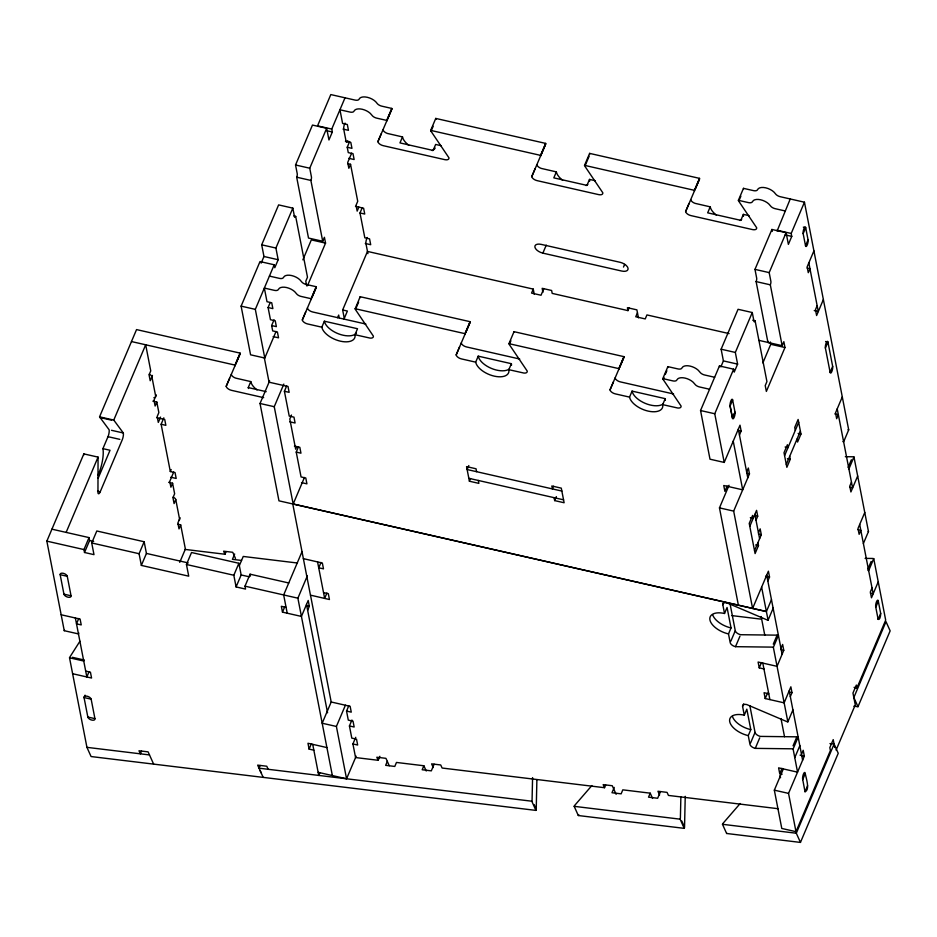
<?xml version="1.0" encoding="UTF-8"?>
<svg xmlns="http://www.w3.org/2000/svg" width="937" height="937" viewBox="0 0 937 937"><rect width="100%" height="100%" fill="white"/><g stroke="black" fill="none" stroke-linecap="round" stroke-linejoin="round"><path stroke-width="1.41" d="M532.579 777.593L532.075 800.046A5.072 3.795 -24.4 0 1 531.783 801.205L535.929 810.4L91.076 756.546L86.93 747.351L69.525 657.797A5.072 1.429 -77.2 0 1 70.041 656.778L79.926 641.248M535.929 810.4L536.034 810.107A5.107 3.818 -24.1 0 0 536.233 809.228L536.889 779.76M680.871 796.954L680.391 818.001A5.048 3.783 -24.2 0 1 680.11 819.161L684.244 828.355L578.316 815.53L574.17 806.335A5.072 3.807 -24.1 0 1 574.838 805.223L591.868 785.569M685.24 796.321L684.537 827.184A5.072 3.795 -24.4 0 1 684.244 828.355M78.813 632.99A5.06 1.417 -77.2 0 1 78.462 633.916L64.255 630.695L46.85 541.141L83.838 453.895L98.057 457.115L97.952 492.862A5.06 1.429 -77.2 0 0 100.212 491.796L122.208 439.91A5.06 1.429 -77.2 0 0 123.333 432.988L113.764 420.069L145.68 344.793L150.752 370.9L149.065 374.882L150.201 380.727L152.45 375.409M97.87 475.211A17.721 4.99 -77.2 0 0 102.918 448.647L108.001 436.677A5.06 1.429 -77.2 0 0 109.125 429.767L99.556 416.836L136.544 329.59L240.083 353.108A5.048 2.6 23 0 1 240.048 353.905L235.808 363.884M66.14 532.392L98.057 457.115M98.174 478.21L110.027 450.264L102.918 448.647M288.748 582.978L250.062 574.194L244.99 586.164L245.553 589.08L236.089 586.925L241.16 574.955L238.888 563.278L191.523 552.514L186.451 564.484L188.724 576.173L141.358 565.409L146.43 553.427L144.157 541.75L96.804 530.986L91.721 542.956L93.993 554.645L84.517 552.49L83.955 549.574L89.027 537.592L51.922 529.171M84.517 552.49L89.601 540.52L89.027 537.592M156.245 394.875L153.984 400.204L155.12 406.037L156.807 402.043L152.86 401.153M160.555 417.094L158.306 422.411L157.17 416.567L158.857 412.573L156.807 402.043M78.767 618.514L76.506 623.843L81.238 624.909L80.102 619.076L61.163 614.766M170.78 477.226L176.191 478.456L175.055 472.611L170.323 471.534L161.129 424.262L163.846 417.843M261.142 263.145L263.965 256.492L261.692 244.815L278.617 204.898L292.824 208.131L294.523 216.892A2.53 0.714 -77.2 0 0 295.659 216.353L307.488 277.2L305.79 281.194L306.704 285.867M307.488 285.703L325.549 243.116L324.413 237.284L322.715 241.277L308.507 238.045L296.678 177.198A2.53 0.714 -77.2 0 0 297.24 173.743L295.542 164.982L312.466 125.066L326.673 128.299L328.946 139.976L332.33 132L331.757 129.072L345.015 97.811M170.323 471.534L171.166 469.542M276.064 331.429L264.784 358.039L250.577 354.807L241.114 306.13L260.006 261.564L274.213 264.784L274.787 267.713L278.172 259.725L275.9 248.047L292.824 208.131M89.085 671.63L86.836 676.959L75.37 617.998M141.358 565.409L139.086 553.72L144.157 541.75M173.708 472.049L169.761 481.372L170.897 487.205L172.584 483.223L168.637 482.321M84.061 697.608A3.795 1.956 23 0 1 87.176 696.226A3.795 1.956 23 0 1 91.158 699.225L94.942 718.691A3.795 1.956 23 0 1 91.814 720.084A3.795 1.956 23 0 1 87.844 717.086L84.049 697.55L85.056 695.16M322.715 241.277L310.885 180.431A2.53 0.714 -77.2 0 0 311.447 176.976L309.749 168.215L326.673 128.299M264.784 358.039L255.321 309.362L274.213 264.784M175.769 499.585L174.083 503.579L172.947 497.734L174.633 493.752L172.584 483.223M234.964 365.875A5.048 2.6 23 0 0 235 365.09L240.083 353.108M263.684 397.663L231.498 390.342A5.06 2.612 23 0 1 226.192 386.349L229.577 378.361M274.061 319.81L271.636 325.549L276.368 326.626L275.232 320.782L270.453 319.704L268.087 307.535L270.207 302.546M180.115 517.728L177.866 523.045L179.002 528.89L180.689 524.896L178.053 524.298M348.728 158.306L354.139 159.536L353.003 153.691L348.271 152.614L347.229 147.261L349.665 141.522M248.492 388.515A17.721 9.147 23 0 1 248.246 387.59L250.788 381.593L235.702 378.126A5.06 2.612 23 0 1 231.275 374.378M302.874 259.854L311.33 239.895L325.549 243.116M351.656 153.129L347.709 162.452L348.845 168.285L350.543 164.303L347.697 163.647M179.74 562.364L185.385 549.059L180.689 524.896M771.479 599.61L766.407 611.58L278.957 500.827L260.029 403.484L269.622 380.867M311.084 299.489A5.06 2.612 23 0 0 311.119 298.704L316.202 286.722L306.212 284.45A5.06 2.612 23 0 1 302.182 282.412L299.735 279.648A10.12 5.224 23 0 0 284.532 276.192L282.986 278.055A5.06 2.612 23 0 1 279.413 278.371L269.423 276.099M386.676 121.201A5.072 2.612 23 0 0 386.712 120.404L391.795 108.434L381.804 106.162A5.06 2.612 23 0 1 376.955 103.199A10.12 5.224 23 0 0 367.269 97.284A10.12 5.224 23 0 0 359.094 99.146A5.06 2.612 23 0 1 355.006 100.072L330.808 94.578L317.549 125.851L331.757 129.072M465.783 332.459L470.011 322.48A5.072 2.612 23 0 0 470.046 321.684L360.171 296.713L355.146 308.905A5.013 2.588 23 0 0 355.451 309.573L373.359 336.102A5.06 2.612 23 0 1 370.045 338.093L354.982 334.72A17.721 9.147 23 0 1 340.389 341.173A17.721 9.147 23 0 1 321.824 327.189L307.617 323.956A5.06 2.612 23 0 1 302.311 319.962L305.696 311.974M541.375 154.16L545.615 144.181A5.036 2.6 23 0 0 545.65 143.396L435.764 118.425L430.68 130.395A5.072 2.612 23 0 0 431.043 131.285L448.952 157.814A5.06 2.612 23 0 1 444.782 159.653L383.21 145.668A5.06 2.612 23 0 1 377.904 141.674L381.289 133.686M311.927 297.498L316.167 287.518A5.06 2.612 23 0 0 316.202 286.722M387.52 119.21L391.76 109.231A5.072 2.612 23 0 0 391.795 108.434M304.443 477.448L293.164 504.059L274.248 406.705L283.829 384.088M358.859 207.136L357.173 211.118L356.037 205.285L357.723 201.291L350.543 164.303M289.685 421.779L295.096 423.009L293.972 417.164L289.228 416.087L284.403 391.268L286.663 385.939M365.289 243.479L370.701 244.709L369.565 238.876L364.821 237.799L359.995 212.968L362.256 207.651M141.487 751.158L140.351 753.817L138.969 750.76L148.105 751.861L153.633 764.112M184.917 549.398L224.974 554.247L226.04 551.752M321.824 327.189L324.366 321.204L357.524 328.735L354.982 334.72M382.987 129.693A5.06 2.612 23 0 0 387.414 133.452L402.5 136.919L399.958 142.904L433.117 150.447L435.646 144.45L441.339 145.75M291.489 415.021L289.802 419.003L295.659 449.186L296.795 446.527M234.672 554.013L232.411 559.342L241.547 560.443M337.554 317.725L338.69 315.066L339.206 317.713M344.359 318.732L342.649 309.971L367.48 251.421L533.247 289.1L534.219 294.101M236.089 586.925L233.817 575.248L238.888 563.278M239.263 565.831L243.245 556.449L297.439 563.02M344.008 319.025L347.393 311.049L342.649 309.971M355.978 308.32L358.625 302.089M431.043 131.285L433.163 126.296M301.515 482.614L306.926 483.843L305.79 478.011L301.058 476.933L296.233 452.102L298.493 446.785M292.766 503.954L310.452 595.147L329.449 599.528L328.313 593.683L323.581 592.606M302.019 551.694L283.665 594.948L287.214 613.208M307.641 610.303L309.327 606.309L308.203 600.465L301.433 616.429L282.482 612.13L284.743 606.801M332.354 775.555L297.884 598.181L307.324 575.892M321.016 562.458L318.756 567.787L323.488 568.864L322.351 563.02L303.354 558.639M326.919 593.051L324.659 598.38L317.561 561.872M260.181 765.494L259.034 768.188L531.783 801.205M464.939 334.45A5.072 2.612 23 0 0 464.975 333.654L470.046 321.684M540.532 156.163A5.036 2.6 23 0 0 540.567 155.366L545.65 143.396M508.838 369.682A17.721 9.147 23 0 1 494.244 376.135A17.721 9.147 23 0 1 475.68 362.15L461.472 358.918A5.06 2.612 23 0 1 456.167 354.924L459.552 346.936M695.231 189.122L699.471 179.143A5.072 2.612 23 0 0 699.506 178.358L589.619 153.387L584.536 165.357A5.048 2.6 23 0 0 584.899 166.247L602.807 192.776A5.06 2.612 23 0 1 598.638 194.615L537.065 180.63A5.06 2.612 23 0 1 531.759 176.636L535.144 168.648M313.848 750.186L309.105 749.108L311.365 743.779M331.218 701.942L322.187 723.235L336.395 726.456L346.561 778.788L318.147 772.334M475.68 362.15L478.221 356.154L511.379 363.697A17.721 9.147 23 0 1 511.473 365.325M536.842 164.654A5.06 2.612 23 0 0 541.27 168.414L556.355 171.881L553.814 177.866L586.972 185.397L589.502 179.412L595.194 180.712M336.395 726.456L345.425 705.174M319.88 772.756L318.744 775.414L312.712 744.341M351.937 720.014L349.431 725.941L354.163 727.018L353.026 721.185L348.295 720.108L346.538 711.066L348.787 705.748M542.863 253.131A7.59 3.924 23 0 1 534.898 247.134A7.59 3.924 23 0 1 541.153 244.37L620.095 262.301A7.59 3.924 23 0 1 628.048 268.298A7.59 3.924 23 0 1 621.793 271.062L542.863 253.131L546.248 245.143M511.379 363.697L508.838 369.682L523.9 373.055A5.06 2.612 23 0 0 527.215 371.064L509.306 344.535A5.072 2.612 23 0 1 508.943 343.656L514.026 331.675L623.901 356.646A5.048 2.6 23 0 1 623.866 357.43L619.638 367.409M509.833 343.282L510.888 340.787M585.426 164.994L589.127 156.268M533.247 289.1L531.56 293.082L541.036 295.237L543.847 288.584M468.816 465.548L467.13 469.542L561.86 491.058M379.883 756.3L378.185 760.294L355.568 757.553L352.921 743.955L355.744 737.302M478.303 480.447L478.866 483.375L469.402 481.22L470.526 478.561M346.561 778.788L356.154 756.171M387.344 761.348L385.657 765.33L394.782 766.443L396.48 762.449L423.875 765.763L426.241 771.01M623.492 267.068L624.616 264.41M423.875 765.763L422.177 769.757L431.313 770.858L434.136 764.205M553.509 486.244L552.385 488.915L551.811 485.987L561.286 488.142L564.121 502.747L554.657 500.592L554.083 497.676M542.933 292.309L542.16 288.327L551.624 290.482L552.198 293.398L627.977 310.615L629.102 307.957M554.657 500.592L556.344 496.598M637.453 312.771L635.754 316.765L645.23 318.92L646.928 314.926L729.103 333.595M618.795 369.412A5.048 2.6 23 0 0 618.83 368.616L623.901 356.646M694.387 191.125A5.072 2.612 23 0 0 694.422 190.328L699.506 178.358M714.65 377.26L704.659 374.999A5.06 2.612 23 0 1 700.63 372.949L698.182 370.185A10.12 5.224 23 0 0 682.991 366.73L681.433 368.592A5.06 2.612 23 0 1 677.861 368.909L667.87 366.636L662.799 378.607A5.036 2.6 23 0 0 663.162 379.497L681.07 406.026A5.06 2.612 23 0 1 677.756 408.017L662.693 404.643A17.721 9.147 23 0 1 648.099 411.097A17.721 9.147 23 0 1 629.535 397.112L615.328 393.88A5.06 2.612 23 0 1 610.022 389.886L613.407 381.898M842.937 441.643A5.06 2.612 23 0 0 843.628 441.831L848.699 429.849L804.45 202.205L780.252 196.7A5.06 2.612 23 0 1 775.414 193.748A10.12 5.224 23 0 0 765.716 187.822A10.12 5.224 23 0 0 757.553 189.684A5.06 2.612 23 0 1 753.465 190.621L743.474 188.349L738.391 200.319A5.013 2.588 23 0 0 738.754 201.197L756.663 227.738A5.06 2.612 23 0 1 752.493 229.577L690.92 215.592A5.06 2.612 23 0 1 685.615 211.586L689 203.61M629.535 397.112L632.077 391.116L665.223 398.658A17.721 9.147 23 0 1 665.329 400.286M690.698 199.616A5.06 2.612 23 0 0 695.125 203.364L710.211 206.843L707.669 212.828L740.827 220.359L743.357 214.374L749.05 215.662M663.162 379.497L664.005 377.494M665.27 374.507L666.863 370.759M739.281 199.956L740.874 196.208M662.693 404.643L665.223 398.658M720.858 366.882L723.399 360.897L721.127 349.208L738.051 309.292L752.259 312.525L754.027 321.52A2.53 0.714 -77.2 0 0 755.093 320.747L766.923 381.593L765.224 385.587L766.361 391.42L784.972 347.522L783.847 341.677L782.149 345.671L767.942 342.438L756.112 281.592A2.53 0.714 -77.2 0 0 756.674 278.137L754.976 269.376L771.901 229.46L786.108 232.692L788.38 244.37L791.765 236.393L791.191 233.465L804.45 202.205M739.457 435.014L741.144 431.02L740.007 425.175L724.219 462.433L710 459.2L700.548 410.523L719.44 365.957L733.648 369.178L734.221 372.106L737.606 364.118L735.334 352.441L752.259 312.525M777.124 230.97L790.242 198.972M782.149 345.671L770.319 284.825A2.53 0.714 -77.2 0 0 770.882 281.369L769.183 272.608L786.108 232.692M724.219 462.433L714.755 413.756L733.648 369.178M732.64 399.958L730.099 405.955L732.465 418.125A3.795 1.066 -77.2 0 0 734.163 417.316A3.795 1.066 -77.2 0 0 735.006 412.128L732.64 399.958A3.795 1.066 -77.2 0 0 730.942 400.767A3.795 1.066 -77.2 0 0 730.099 405.944L732.465 418.125L735.006 412.128L733.741 415.126M803.161 233.641A3.795 1.066 -77.2 0 1 804.005 228.452A3.795 1.066 -77.2 0 1 805.691 227.668L808.057 239.825A3.795 1.066 -77.2 0 1 807.214 245.014A3.795 1.066 -77.2 0 1 805.527 245.81L803.161 233.653L805.703 227.656L803.337 227.129M805.527 245.822L808.057 239.825M767.942 342.438L768.363 341.443M762.87 362.912L770.764 344.289L770.319 341.958M813.913 250.882L807.144 266.846L808.28 272.69L809.966 268.696L807.132 268.052M727.147 486.034L724.887 491.351L723.751 485.507L742.701 489.817L733.238 441.14M738.391 605.232L719.464 507.877L729.056 485.261M433.257 767.544L431.594 763.866L440.73 764.967L442.112 768.035L604.529 787.701L605.653 785.03M746.648 472.002L748.335 468.008L749.471 473.853L733.671 511.11L752.598 608.453L768.399 571.195L769.535 577.04L767.836 581.034M817.158 305.685L815.471 309.678L816.607 315.523L823.377 299.547M614.25 787.408L611.99 792.737L621.126 793.838L622.812 789.844L650.208 793.17L652.574 798.418M749.799 526.325L756.569 510.36L757.705 516.193L756.007 520.187M825.38 348.049A3.795 1.066 -77 0 1 826.223 342.872A3.795 1.066 -77 0 1 827.933 342.028L832.665 366.379A3.795 1.066 -77.4 0 1 831.81 371.591A3.795 1.066 -77.4 0 1 830.135 372.352L825.392 348.037L827.933 342.052L825.567 341.513M784.597 455.616L798.699 422.353M782.102 774.231L779.736 773.693L778.6 767.848L797.551 772.158L793.112 748.991A5.06 2.612 23 0 0 791.788 748.804L755.269 748.37A5.06 2.612 23 0 1 749.963 744.376L748.265 735.615A17.721 9.147 23 0 1 729.7 721.619A17.721 9.147 23 0 1 744.294 715.165L742.584 706.404A5.06 2.612 23 0 1 746.754 704.565L786.471 721.455A5.06 2.612 23 0 0 787.853 721.877L773.353 647.303A5.06 2.612 23 0 0 772.018 647.116L735.51 646.682A5.06 2.612 23 0 1 730.204 642.688L728.494 633.927A17.721 9.147 23 0 1 709.93 619.943A17.721 9.147 23 0 1 724.524 613.489L722.825 604.728L723.458 603.229M786.295 464.377L800.397 431.114M758.466 532.848L760.165 528.855L761.301 534.699L754.531 550.663M724.524 613.489L727.065 607.492L731.036 627.942L728.494 633.927M789.668 456.413L790.242 459.341L786.857 467.317L784.011 452.723L787.396 444.735L787.97 447.652L785.124 447.008M795.302 430.364L794.74 427.436L798.125 419.46L800.959 434.054L797.574 442.041L797 439.125M650.208 793.17L648.521 797.153L657.645 798.265L660.468 791.613M830.123 372.376L832.665 366.379M757.916 542.675L758.478 545.603L755.093 553.58L749.225 523.408L752.61 515.42L753.184 518.337L750.338 517.692M730.837 641.189L735.276 630.718L730.087 604.002M735.51 646.682L739.949 636.211M842.293 396.901L835.523 412.866L836.659 418.71L838.357 414.716L834.808 413.908M722.825 604.728A5.06 2.612 23 0 1 726.995 602.878L766.7 619.767A5.06 2.612 23 0 0 768.082 620.2L773.154 608.218A5.06 2.612 23 0 1 772.814 608.136M742.584 706.404L743.697 703.792M763.983 668.948L759.239 667.87L761.5 662.553M848.102 467.469L851.37 459.774M773.294 644.129L777.101 635.145A5.06 2.612 23 0 1 778.424 635.333L773.353 647.303M744.294 715.165L746.824 709.18L750.806 729.63L748.265 735.615M845.338 456.694L852.647 456.776A5.06 2.612 23 0 1 853.97 456.963L848.899 468.945A5.06 2.612 23 0 0 848.547 468.875M780.943 648.451L782.629 644.457L783.765 650.301L777.054 666.336L758.103 662.037L759.239 667.87M851.464 482.133L849.765 486.127L850.901 491.96L857.671 475.996M790.313 696.636L791.999 692.642L790.863 686.809L784.152 702.844L765.201 698.545L767.462 693.216M750.596 742.877L755.046 732.394L749.846 705.678M755.269 748.37L759.708 737.887M864.769 512.504L857.999 528.468L859.135 534.313L860.822 530.319L857.987 529.674M787.853 721.877L792.925 709.906A5.06 2.612 23 0 1 792.573 709.824M863.387 543.519L868.47 531.537L853.97 456.963M779.736 773.693L781.997 768.363M793.053 745.817L796.86 736.833A5.06 2.612 23 0 1 798.195 737.021L793.112 748.991M867.873 569.157L871.141 561.462M834.75 747.503L833.216 739.621L829.831 747.609L830.405 750.525L795.993 831.681L781.786 828.46L774.337 790.16L783.355 768.867M865.109 558.382L872.406 558.464A5.06 2.612 23 0 1 873.741 558.651L868.658 570.621A5.06 2.612 23 0 0 867.978 570.504M799.87 745.629L794.787 757.6M801.51 754.285L803.208 750.291L804.344 756.124L788.544 793.381L795.993 831.681M872.031 587.967L870.332 591.961L871.469 597.794L878.238 581.83L873.741 558.651M802.669 779.643L805.234 773.587M875.779 607.223L878.309 601.238M807.6 785.756L805.035 791.812L802.646 779.162A3.795 1.066 -77.2 0 1 803.489 773.974A3.795 1.066 -77.2 0 1 805.188 773.177C805.761 777.136 810.353 789.786 805.082 791.695M878.145 619.392L880.675 613.395L878.238 600.875A3.795 1.066 -77.2 0 0 876.552 601.671A3.795 1.066 -77.2 0 0 875.708 606.86L878.145 619.392C879.948 620.388 880.827 615.082 880.675 613.395M854.076 687.348L856.922 687.992L885.688 620.13L878.238 581.83M740.183 803.524L723.165 823.178A5.072 3.795 -24.3 0 0 722.486 824.302L726.632 833.485L800.456 842.422L796.309 833.227L834.094 744.083L829.959 743.591M836.085 750.115L855.27 704.882L852.963 693.052L856.348 685.064L856.922 687.992M800.456 842.422L838.24 753.278L834.094 744.083M857.987 706.709L890.15 630.87L886.004 621.676L853.841 697.515L857.987 706.709L853.853 706.205M226.192 386.349L240.048 353.905M377.904 141.674L391.76 109.231M302.311 319.962L316.167 287.518M531.759 176.636L545.615 144.181M456.167 354.924L470.011 322.48M685.615 211.586L699.471 179.143M610.022 389.886L623.866 357.43M777.101 635.145L740.581 634.712A5.06 2.612 23 0 1 735.276 630.718M796.86 736.833L760.352 736.4A5.06 2.612 23 0 1 755.046 732.394M731.914 615.609L760.809 619.111M778.366 808.736L668.444 795.431L667.062 792.374L657.938 791.261L659.589 794.939M86.93 747.351L149.487 754.929M574.17 806.335L680.098 819.161M722.486 824.302L796.309 833.227M386.712 120.404L376.721 118.144A5.06 2.612 23 0 1 372.703 116.106L370.244 113.33A10.12 5.224 23 0 0 355.053 109.875L353.507 111.737A5.06 2.612 23 0 1 349.934 112.053L339.944 109.781L342.591 123.415L347.322 124.492L348.459 130.325L343.047 129.095M430.68 130.395L540.567 155.366M584.536 165.357L694.422 190.328M738.391 200.319L748.382 202.591A5.06 2.612 23 0 0 751.954 202.275L753.5 200.424A10.12 5.224 23 0 1 768.703 203.868L771.151 206.644A5.06 2.612 23 0 0 775.18 208.682L785.159 210.954M776.984 230.244L791.191 233.465M326.65 130.7L332.33 132M785.183 234.894L791.765 236.393M345.413 141.264L350.825 142.494L351.961 148.339L347.229 147.261M295.542 164.982L309.749 168.215M754.976 269.376L769.183 272.608M296.678 177.198L310.885 180.431M756.112 281.592L770.319 284.825M355.486 206.363L363.603 208.213L364.739 214.046L359.995 212.968M814.241 310.604L818.294 311.529L808.83 262.852M293.878 215.955L295.659 216.353M752.727 320.208L755.093 320.747M758.853 340.354L770.191 342.93M770.764 344.289L784.972 347.522M261.692 244.815L275.9 248.047M721.127 349.208L735.334 352.441M263.965 256.492L278.172 259.725M723.399 360.897L737.606 364.118M311.119 298.704L301.128 296.432A5.06 2.612 23 0 1 297.099 294.394L294.651 291.618A10.12 5.224 23 0 0 279.46 288.174L277.902 290.025A5.06 2.612 23 0 1 274.342 290.341L264.351 288.069L266.998 301.702L271.73 302.78L272.866 308.613L268.087 307.535M355.088 308.695L464.975 333.666M508.943 343.656L618.83 368.616M662.799 378.607L672.789 380.879A5.06 2.612 23 0 0 676.362 380.563L677.908 378.712A10.12 5.224 23 0 1 693.099 382.167L695.559 384.931A5.06 2.612 23 0 0 699.576 386.969L709.567 389.242M365.875 324.061L312.689 311.986A5.06 2.612 23 0 1 307.395 307.992M519.719 359.023L466.544 346.948A5.06 2.612 23 0 1 461.238 342.942M673.574 393.985L620.399 381.898A5.06 2.612 23 0 1 615.094 377.904M241.114 306.13L255.321 309.362M700.548 410.523L714.755 413.756M798.113 433.409L800.959 434.054M738.52 430.423L741.144 431.02M273.135 336.594L278.547 337.824L277.411 331.979L272.679 330.902L271.636 325.549M787.396 458.697L790.242 459.341M849.882 487.357L852.6 487.978L837.221 408.872M746.836 473.255L749.471 473.853M131.473 341.56L235 365.09M284.403 391.268L289.146 392.334L288.01 386.501L269.06 382.191L264.328 357.852M248.246 387.59L266.202 391.666M754.859 515.549L757.705 516.193M260.029 403.484L274.248 406.705M719.464 507.877L733.671 511.11M758.455 534.055L761.301 534.699M468.828 478.303L563.559 499.819M755.644 544.947L758.478 545.603M294.417 446.106L299.828 447.347L300.964 453.18L296.233 452.102M156.608 417.644L164.725 419.495L165.861 425.339L161.129 424.262M99.556 416.836L113.764 420.069M99.79 417.504L111.632 420.198M870.461 593.191L873.167 593.8L859.686 524.486M765.588 576.15L769.535 577.04M111.491 430.306L123.333 432.988M108.001 436.677L119.842 439.371M292.719 503.883L766.361 611.51M97.577 491.199L100.212 491.796M780.931 649.657L783.765 650.301M789.165 691.998L791.999 692.642M768.808 693.778L764.065 692.701L765.201 698.545M89.601 540.52L93.653 541.434M146.43 553.427L188.22 562.926M241.16 574.955L249.277 576.805M91.721 542.956L139.086 553.72M186.451 564.484L233.817 575.248M46.85 541.141L83.955 549.574M244.99 586.164L297.884 598.181M306.493 605.665L309.327 606.309M286.078 607.363L281.346 606.286L282.482 612.13M60.167 574.697L67.265 576.314L71.048 595.78A3.795 1.956 23 0 1 67.921 597.174A3.795 1.956 23 0 1 63.95 594.175L60.167 574.697A3.795 1.956 23 0 1 63.294 573.315A3.795 1.956 23 0 1 67.265 576.314M800.081 755.163L804.344 756.124M63.95 594.175L71.048 595.78M774.337 790.16L788.544 793.381M346.538 711.066L351.27 712.143L350.133 706.311L331.194 702L310.51 595.218M72.407 657.317L84.248 660.011M69.525 657.797L83.733 661.03A5.072 1.429 -77.2 0 1 83.861 660.749M85.7 671.115L90.432 672.192L91.568 678.037L72.617 673.726M352.921 743.955L357.665 745.032L356.528 739.188L351.785 738.11L349.431 725.941M326.919 747.574L307.968 743.264L309.105 749.108M84.049 697.55L91.147 699.166M87.832 717.028L94.93 718.632M681.773 821.058L683.846 825.661M616.148 794.318L612.271 785.733L603.147 784.632L604.529 787.701M534.149 804.637L536.222 809.228M389.253 765.693L385.939 758.338L376.803 757.237L378.185 760.294M235.492 558.417L232.727 552.291L223.592 551.179L224.974 554.247M268.169 769.3L266.787 766.232L257.652 765.131L263.18 777.382M260.076 770.483L261.107 772.779M360.171 296.713L360.218 296.935A5.013 2.588 23 0 0 360.522 297.591M771.901 229.46L772.275 231.416M738.321 429.169L747.785 477.847M754.871 514.354L759.602 538.681M766.7 575.189L782.126 654.366M789.223 690.874L802.622 760.176M719.44 365.957L719.581 366.683M761.629 587.171L768.082 620.2M761.16 616.534L764.779 635.181M780.989 718.562L784.527 736.74M762.788 663.033L769.886 699.541M780.076 775.426L780.533 777.757M638.437 317.819L636.879 309.854L627.415 307.699L627.977 310.615M476.605 471.686L476.031 468.769L466.556 466.614L469.402 481.22M367.913 253.658L365.957 243.643A3.807 1.066 -77.2 0 1 367.304 237.494M306.504 604.459L327.563 712.788M250.062 574.194L250.448 576.138M83.838 453.895L83.932 454.89M149.299 374.214A3.795 1.956 23 0 1 151.888 376.733L155.671 396.21A3.795 1.956 23 0 1 153.879 397.733M173.193 497.125A3.795 1.956 23 0 1 175.781 499.644L179.564 519.121A3.795 1.956 23 0 1 178.826 520.433M257.043 389.933A17.721 9.147 23 0 1 250.788 381.593M436.127 119.304A5.072 2.612 23 0 1 435.764 118.425M589.853 154.043A5.048 2.6 23 0 1 589.619 153.387M743.603 188.782A5.013 2.588 23 0 1 743.474 188.349M741.671 219.422A17.721 9.147 23 0 1 739.914 220.5M716.465 215.17A17.721 9.147 23 0 1 710.211 206.843M743.357 214.374A17.721 9.147 23 0 1 743.428 216.295M435.155 148.081A17.721 9.147 23 0 1 432.203 150.576M408.755 145.258A17.721 9.147 23 0 1 402.5 136.919M587.815 184.46A17.721 9.147 23 0 1 586.058 185.538M562.61 180.209A17.721 9.147 23 0 1 556.355 171.881M589.502 179.412A17.721 9.147 23 0 1 589.572 181.333M848.699 429.849A5.06 2.612 23 0 1 848.008 429.673M868.47 531.537A5.06 2.612 23 0 1 868.119 531.455M64.501 630.086A5.06 1.417 -77.2 0 1 64.255 630.695M726.62 833.485A5.072 3.807 -24 0 1 726.761 833.192M578.316 815.53A5.072 3.795 -24.4 0 1 578.797 814.686M668.233 367.515A5.036 2.6 23 0 1 667.87 366.636M514.155 332.108A5.072 2.612 23 0 1 514.026 331.675M356.47 333.139A17.721 9.147 23 0 1 338.796 333.947A17.721 9.147 23 0 1 324.366 321.204M662.951 404.14A17.721 9.147 23 0 1 645.148 403.332A17.721 9.147 23 0 1 632.077 391.116M509.096 369.178A17.721 9.147 23 0 1 491.293 368.37A17.721 9.147 23 0 1 478.221 356.154M731.036 627.942A17.721 9.147 23 0 1 712.694 614.813M750.806 729.63A17.721 9.147 23 0 1 732.453 716.489M345.062 123.122A3.795 1.066 -77.2 0 0 343.727 129.247L346.093 141.417A3.795 1.066 -77.2 0 0 347.791 140.62"/></g></svg>
